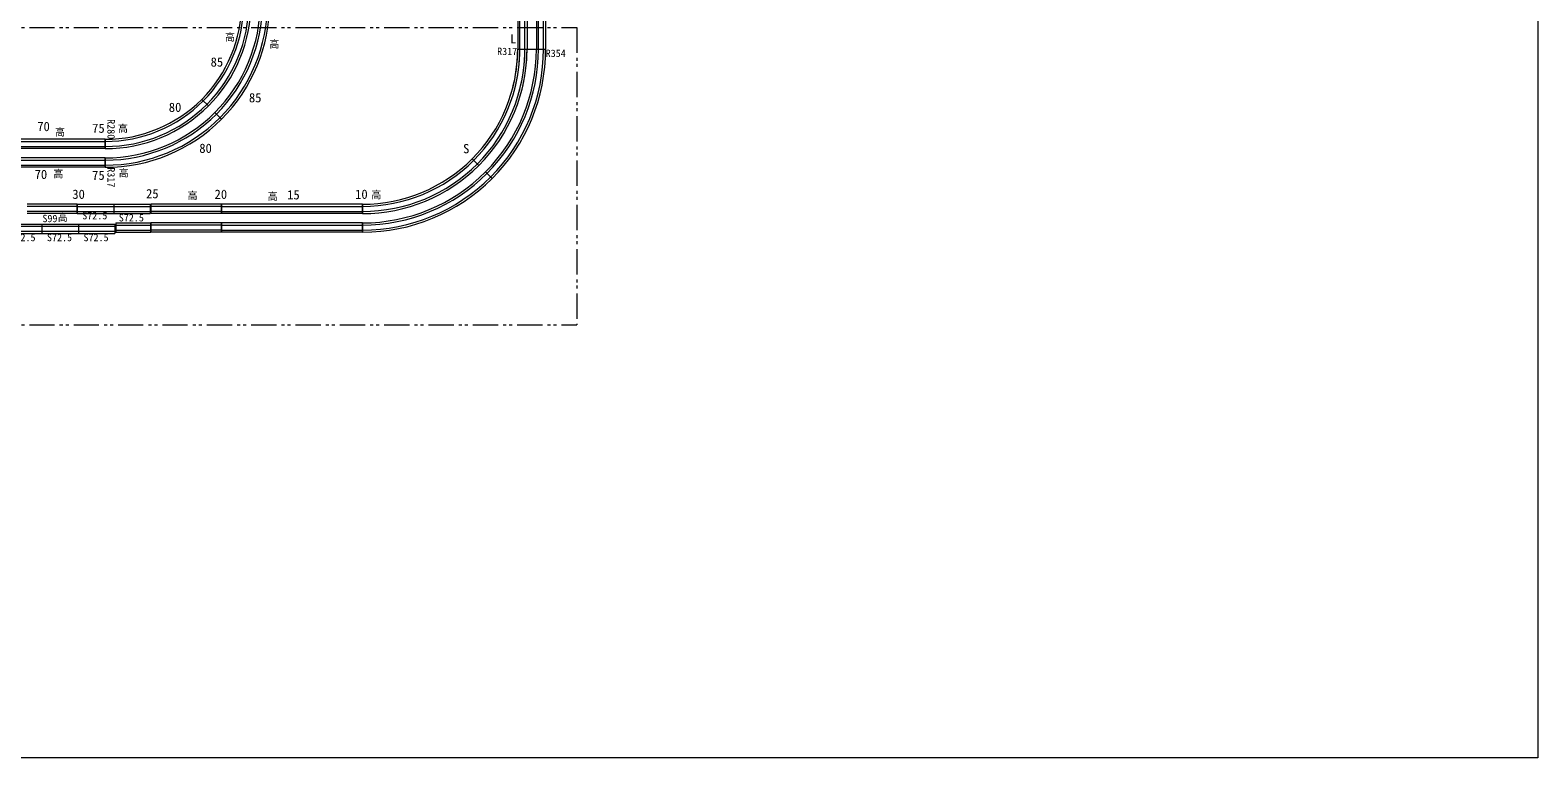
# Model space of a CAD drawing. Units: millimetres, scale not verified. Extents: x -9453 to 4173, y -8805 to 4050.
# Drawn here: x 1181 to 4173, y -4050 to -2606 of the extents above; entities that cross this region are included whole.
import ezdxf
from ezdxf.enums import TextEntityAlignment as Align

# ---------------------------------------------------------------- set-up
doc = ezdxf.new("R2010")
doc.units = ezdxf.units.MM
doc.header["$LTSCALE"] = 10
doc.linetypes.add('DOUBLE_CHAIN1', pattern=[8.8, 5, -1, 0.6, -0.6, 0.6, -1])
for name, color, linetype, lineweight in [('0-0_線路', 7, 'Continuous', 9), ('0-2', 7, 'Continuous', 9), ('0-4_ジオラマ', 7, 'Continuous', 9), ('0-8_教室', 3, 'DOUBLE_CHAIN1', 9)]:
    doc.layers.add(name, color=color, linetype=linetype, lineweight=lineweight)
doc.styles.add('ＭＳ ゴシック', font='')
doc.styles.get('ＭＳ ゴシック').set_extended_font_data('MS Gothic')

msp = doc.modelspace()

# ---------------------------------------------------------------- linework, layer by layer
at = {"layer": '0-0_線路'}
for p, q in [((2148.28, -2363.96), (2148.28, -2643.96)), ((2166.78, -2363.96), (2166.78, -2643.96)), ((2185.28, -2363.96), (2185.28, -2643.96)), ((2203.78, -2363.96), (2203.78, -2643.96)), ((2148.28, -2643.96), (2166.78, -2643.96)), ((2148.28, -2643.96), (2166.78, -2643.96)), ((2148.28, -2643.96), (2166.78, -2643.96)), ((2148.28, -2643.96), (2166.78, -2643.96)), ((2166.78, -2643.96), (2185.28, -2643.96)), ((2185.28, -2643.96), (2203.78, -2643.96)), ((2185.28, -2643.96), (2203.78, -2643.96)), ((2185.28, -2643.96), (2203.78, -2643.96)), ((1521.32, -2743.63), (1534.4, -2756.71)), ((1521.32, -2743.63), (1534.4, -2756.71)), ((1547.48, -2769.79), (1560.56, -2782.87)), ((1547.48, -2769.79), (1560.56, -2782.87)), ((1329.87, -2822.93), (1049.87, -2822.93)), ((1329.87, -2841.43), (1049.87, -2841.43)), ((1329.87, -2822.93), (1329.87, -2841.43)), ((1329.87, -2841.43), (1329.87, -2822.93)), ((1329.87, -2841.43), (1329.87, -2822.93)), ((1329.87, -2859.93), (1049.87, -2859.93)), ((1329.87, -2859.93), (1329.87, -2878.43)), ((1329.87, -2878.43), (1329.87, -2859.93)), ((1329.87, -2878.43), (1329.87, -2859.93)), ((2058.14, -2861.57), (2071.22, -2874.65)), ((2058.14, -2861.57), (2071.22, -2874.65)), ((1329.87, -2878.43), (1049.87, -2878.43)), ((2084.3, -2887.73), (2097.38, -2900.82)), ((2084.3, -2887.74), (2097.38, -2900.82)), ((1274.18, -2951.71), (1175.18, -2951.71)), ((1274.18, -2970.21), (1274.18, -2951.71)), ((1274.18, -2965.46), (1274.18, -2956.46)), ((1346.68, -2951.71), (1419.18, -2951.71)), ((1419.18, -2951.71), (1419.18, -2970.21)), ((1560.53, -2951.71), (1420.53, -2951.71)), ((1420.53, -2970.21), (1420.53, -2951.71)), ((1420.53, -2970.21), (1420.53, -2951.71)), ((1420.53, -2951.71), (1420.53, -2970.21)), ((1420.53, -2951.71), (1420.53, -2970.21)), ((1420.53, -2956.46), (1420.53, -2970.21)), ((1840.53, -2951.71), (1560.53, -2951.71)), ((1560.53, -2951.71), (1560.53, -2970.21)), ((1560.53, -2951.71), (1560.53, -2970.21)), ((1560.53, -2970.21), (1560.53, -2951.71)), ((1560.53, -2970.21), (1560.53, -2951.71)), ((1560.53, -2970.21), (1560.53, -2951.71)), ((1560.53, -2970.21), (1560.53, -2951.71)), ((1560.53, -2970.21), (1560.53, -2951.71)), ((1840.53, -2951.71), (1840.53, -2970.21)), ((1840.53, -2970.21), (1840.53, -2951.71)), ((1840.53, -2970.21), (1840.53, -2951.71)), ((1274.18, -2970.21), (1175.18, -2970.21)), ((1204.18, -2990.94), (1204.18, -3009.44)), ((1350.53, -2988.71), (1420.53, -2988.71)), ((1350.53, -2988.71), (1350.53, -3007.21)), ((1350.53, -2988.71), (1350.53, -3007.21)), ((1560.53, -2970.21), (1420.53, -2970.21)), ((1560.53, -2988.71), (1420.53, -2988.71)), ((1420.53, -3007.21), (1420.53, -2988.71)), ((1420.53, -3007.21), (1420.53, -2988.71)), ((1420.53, -2988.71), (1420.53, -3007.21)), ((1420.53, -2988.71), (1420.53, -3007.21)), ((1840.53, -2970.21), (1560.53, -2970.21)), ((1840.53, -2988.71), (1560.53, -2988.71)), ((1560.53, -2988.71), (1560.53, -3007.21)), ((1560.53, -2988.71), (1560.53, -3007.21)), ((1560.53, -3007.21), (1560.53, -2988.71)), ((1560.53, -3007.21), (1560.53, -2988.71)), ((1560.53, -3007.21), (1560.53, -2988.71)), ((1560.53, -3007.21), (1560.53, -2988.71)), ((1560.53, -3007.21), (1560.53, -2988.71)), ((1840.53, -2988.71), (1840.53, -3007.21)), ((1840.53, -3007.21), (1840.53, -2988.71)), ((1840.53, -3007.21), (1840.53, -2988.71)), ((1204.18, -3009.44), (1276.68, -3009.44)), ((1350.53, -3007.21), (1420.53, -3007.21)), ((1420.53, -2993.46), (1420.53, -3007.21)), ((1560.53, -3007.21), (1420.53, -3007.21)), ((1840.53, -3007.21), (1560.53, -3007.21))]:
    msp.add_line(p, q, dxfattribs=at)
at = {"layer": '0-0_線路', "color": 2}
for p, q in [((2152.53, -2643.96), (2152.53, -2363.96)), ((2162.53, -2643.96), (2162.53, -2363.96)), ((2189.53, -2643.96), (2189.53, -2363.96)), ((2199.53, -2643.96), (2199.53, -2363.96)), ((1049.87, -2827.18), (1329.87, -2827.18)), ((1049.87, -2837.18), (1329.87, -2837.18)), ((1049.87, -2864.18), (1329.87, -2864.18)), ((1049.87, -2874.18), (1329.87, -2874.18)), ((1274.18, -2955.96), (1175.18, -2955.96)), ((1274.18, -2955.96), (1346.68, -2955.96)), ((1346.68, -2955.96), (1419.18, -2955.96)), ((1350.53, -2955.96), (1420.53, -2955.96)), ((1560.53, -2955.96), (1420.53, -2955.96)), ((1560.53, -2955.96), (1840.53, -2955.96)), ((1274.18, -2965.96), (1175.18, -2965.96)), ((1274.18, -2965.96), (1346.68, -2965.96)), ((1346.68, -2965.96), (1419.18, -2965.96)), ((1350.53, -2965.96), (1420.53, -2965.96)), ((1560.53, -2965.96), (1420.53, -2965.96)), ((1560.53, -2965.96), (1840.53, -2965.96)), ((1131.68, -2995.19), (1204.18, -2995.19)), ((1131.68, -3005.19), (1204.18, -3005.19)), ((1204.18, -2995.19), (1276.68, -2995.19)), ((1204.18, -3005.19), (1276.68, -3005.19)), ((1276.68, -2995.19), (1349.18, -2995.19)), ((1276.68, -3005.19), (1349.18, -3005.19)), ((1350.53, -2992.96), (1420.53, -2992.96)), ((1350.53, -3002.96), (1420.53, -3002.96)), ((1560.53, -2992.96), (1420.53, -2992.96)), ((1560.53, -3002.96), (1420.53, -3002.96)), ((1560.53, -2992.96), (1840.53, -2992.96)), ((1560.53, -3002.96), (1840.53, -3002.96))]:
    msp.add_line(p, q, dxfattribs=at)
at = {"layer": '0-0_線路'}
for points in [[(1274.18, -2951.71), (1346.68, -2951.71), (1346.68, -2970.21)], [(1274.18, -2951.71), (1274.18, -2970.21), (1346.68, -2970.21)], [(1346.68, -2951.71), (1346.68, -2970.21), (1419.18, -2970.21)], [(1131.68, -2990.94), (1204.18, -2990.94), (1204.18, -3009.44)], [(1131.68, -2990.94), (1131.68, -3009.44), (1204.18, -3009.44)], [(1204.18, -2990.94), (1276.68, -2990.94), (1276.68, -3009.44)], [(1276.68, -2990.94), (1349.18, -2990.94), (1349.18, -3009.44)], [(1276.68, -2990.94), (1276.68, -3009.44), (1349.18, -3009.44)]]:
    msp.add_lwpolyline(points, dxfattribs=at)
for centre, radius, start, end in [((1329.87, -2552.18), 270.75, 314.99998, 0), ((1329.87, -2552.18), 289.25, 315.00005, 0), ((1329.87, -2552.18), 307.75, 315, 0), ((1329.87, -2552.18), 326.25, 315, 0), ((1840.53, -2643.96), 307.75, 315, 0), ((1840.53, -2643.96), 326.25, 315, 0), ((1840.53, -2643.96), 344.75, 315, 0), ((1840.53, -2643.96), 363.25, 315, 0), ((1840.53, -2643.96), 307.75, 345, 0), ((1840.53, -2643.96), 326.25, 344.99998, 0), ((1329.87, -2552.18), 270.75, 269.99998, 315), ((1329.87, -2552.18), 289.25, 270.00005, 315), ((1329.87, -2552.18), 307.75, 270, 315), ((1329.87, -2552.18), 326.25, 270, 315), ((1840.53, -2643.96), 307.75, 270, 315), ((1840.53, -2643.96), 326.25, 270, 315), ((1840.53, -2643.96), 344.75, 270, 315), ((1840.53, -2643.96), 363.25, 270, 315)]:
    msp.add_arc(centre, radius, start, end, dxfattribs=at)
at = {"layer": '0-0_線路', "color": 2}
for centre, radius, start, end in [((1329.87, -2552.18), 275, 315, 0), ((1329.87, -2552.18), 285, 315.00005, 0), ((1329.87, -2552.18), 312, 314.99998, 0), ((1329.87, -2552.18), 322, 315.00002, 0), ((1840.53, -2643.96), 312, 314.99998, 0), ((1840.53, -2643.96), 322, 315.00002, 0), ((1840.53, -2643.96), 349, 315, 0), ((1840.53, -2643.96), 359, 315, 0), ((1840.53, -2643.96), 312, 345.00002, 0), ((1840.53, -2643.96), 322, 344.99998, 0), ((1329.87, -2552.18), 275, 270, 315), ((1329.87, -2552.18), 285, 270.00005, 315), ((1329.87, -2552.18), 312, 269.99998, 315), ((1329.87, -2552.18), 322, 270.00002, 315), ((1840.53, -2643.96), 312, 269.99998, 315), ((1840.53, -2643.96), 322, 270.00002, 315), ((1840.53, -2643.96), 349, 270, 315), ((1840.53, -2643.96), 359, 270, 315)]:
    msp.add_arc(centre, radius, start, end, dxfattribs=at)
at = {"layer": '0-8_教室'}
msp.add_line((475.37, -3191.1), (2265.37, -3191.1), dxfattribs=at)
at = {"layer": '0-8_教室', "color": 7, "linetype": 'Continuous'}
msp.add_lwpolyline([(-4227.37, 4050), (4172.63, 4050), (4172.63, -4050), (-4227.37, -4050)], close=True, dxfattribs=at)
at = {"layer": '0-8_教室'}
msp.add_lwpolyline([(475.37, -2601.1), (2265.37, -2601.1), (2265.37, -3191.1)], dxfattribs=at)

# ---------------------------------------------------------------- texts
at = {"layer": '0-0_線路', "style": 'ＭＳ ゴシック'}
for s, p in [('R317', (2107.53, -2660.13)), ('R354', (2203.78, -2663.96)), ('   S99', (1175.18, -2991.7)), (' S72.5', (1274.18, -2985.96)), (' S72.5', (1346.68, -2990.21)), (' S72.5', (1131.68, -3029.44)), (' S72.5', (1204.18, -3029.44)), (' S72.5', (1276.68, -3029.44))]:
    msp.add_text(s, height=14.66, dxfattribs=at).set_placement(p, align=Align.BOTTOM_LEFT)
at = {"layer": '0-2', "style": 'ＭＳ ゴシック'}
for s, p in [('R280', (1329.87, -2782.93)), ('R317', (1329.87, -2878.43))]:
    msp.add_text(s, height=14.66, rotation=270, dxfattribs=at).set_placement(p, align=Align.BOTTOM_LEFT)
at = {"layer": '0-4_ジオラマ', "style": 'ＭＳ ゴシック'}
for s, height, p in [('高', 14.66, (1567.32, -2631.76)), ('高', 14.66, (1655.47, -2645.59)), ('L', 18.33, (2133.27, -2638.29)), ('85', 18.33, (1538.89, -2684.2)), ('80', 18.33, (1455.92, -2774.07)), ('85', 18.33, (1614.93, -2755.06)), ('70', 18.33, (1194.93, -2812.1)), ('高', 14.66, (1230.28, -2820.16)), ('75', 18.33, (1303.82, -2815.55)), ('高', 14.66, (1354.73, -2813.25)), ('80', 18.33, (1516.42, -2855.31)), ('S', 18.33, (2039.94, -2856.06)), ('70', 18.33, (1189.75, -2907.16)), ('高', 14.66, (1226.82, -2903.12)), ('75', 18.33, (1303.82, -2908.89)), ('高', 14.66, (1356.45, -2901.39)), ('30', 18.33, (1264.47, -2946.52)), ('25', 18.33, (1410.8, -2945.37)), ('高', 14.66, (1493, -2946.33)), ('20', 18.33, (1546.77, -2946.52)), ('高', 14.66, (1652.01, -2948.06)), ('15', 18.33, (1690.8, -2947.67)), ('10', 18.33, (1825.62, -2946.52)), ('高', 14.66, (1857.69, -2944.6)), ('高', 14.66, (1235.47, -2989.54))]:
    msp.add_text(s, height=height, dxfattribs=at).set_placement(p, align=Align.BOTTOM_LEFT)

doc.saveas('drawing.dxf')
